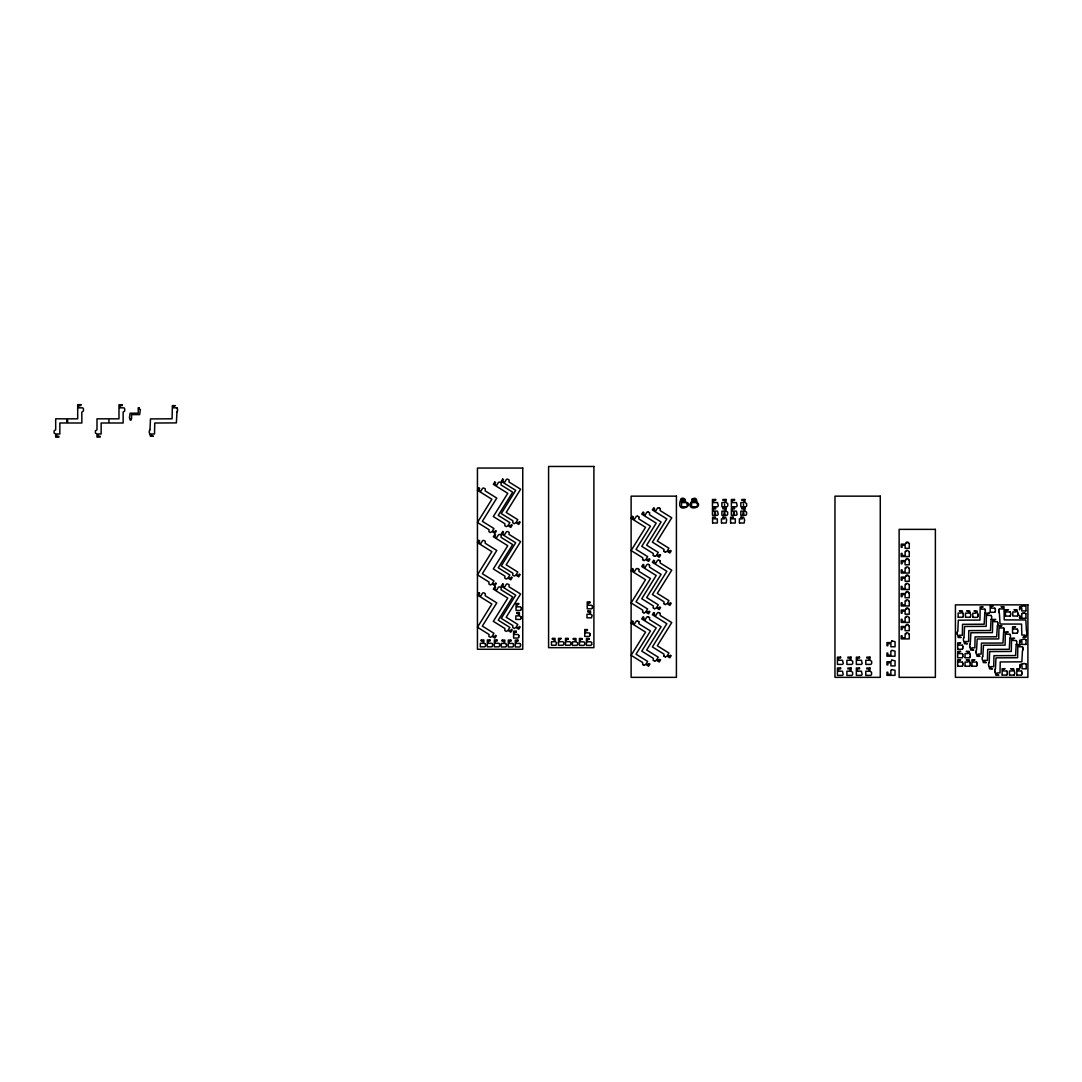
<?xml version="1.0" encoding="UTF-8"?>
<svg xmlns="http://www.w3.org/2000/svg" width="1082" height="1082" viewBox="0 0 1082 1082"><rect width="100%" height="100%" fill="white"/><g stroke="black" fill="none" stroke-linecap="round" stroke-linejoin="round"><path stroke-width="1.5" d="M1023.017 639.354L1022.03 639.665M1022.923 605.866L1021.935 606.191M1023.207 663.712L1022.219 664.023M632.47 516.182L631.117 518.346L645.548 527.326L631.117 550.549L642.722 557.771L642.64 559.597M633.268 516.682L633.173 516.831A1.515 1.515 0 0 1 632.618 517.737L634.417 519.346L636.324 516.263L637.433 516.182M638.948 517.128L638.853 518.954L650.471 526.177L636.027 549.399L647.645 556.621L646.225 558.894L648.47 559.8A1.515 1.515 0 0 1 649.038 558.894L649.132 558.731M643.1 511.975L641.761 514.153L656.192 523.12L641.761 546.356L653.366 553.565L653.271 555.404M643.912 512.476L643.817 512.638A1.515 1.515 0 0 1 643.249 513.544L645.048 515.154L646.968 512.07L648.077 511.989M649.579 512.922L649.498 514.762L661.102 521.984L646.671 545.206L658.275 552.429L656.869 554.701L659.114 555.593A1.515 1.515 0 0 1 659.668 554.687L659.763 554.539M653.744 507.783L652.392 509.947L666.837 518.927L652.392 542.15L664.01 549.372L663.915 551.198M654.556 508.283L654.461 508.432A1.515 1.515 0 0 1 653.893 509.338L655.692 510.947L657.613 507.877L658.708 507.783M660.223 508.729L660.128 510.569L671.746 517.778L657.301 541L668.919 548.222L667.513 550.495L669.744 551.401M632.47 568.564L631.117 570.728L645.548 579.709L631.117 602.931L642.722 610.153L642.64 611.993M633.268 569.064L633.173 569.213A1.515 1.515 0 0 1 632.618 570.119L634.417 571.729L636.324 568.659L637.433 568.564M644.155 560.544L645.751 559.651L648.578 561.409L649.93 559.245M638.948 569.511L638.853 571.35L650.471 578.559L636.027 601.781L647.645 609.004L646.225 611.276L648.47 612.182A1.515 1.515 0 0 1 649.038 611.276L649.132 611.127M643.1 564.358L641.761 566.535L656.192 575.516L641.761 598.738L653.366 605.961L653.271 607.786M643.912 564.872L643.817 565.02A1.515 1.515 0 0 1 643.249 565.927L645.048 567.536L646.968 564.452L648.077 564.371M654.786 556.351L656.395 555.458L659.222 557.216L660.575 555.039M649.579 565.318L649.498 567.144L661.102 574.366L646.671 597.589L658.275 604.811L656.869 607.083L659.114 607.976A1.515 1.515 0 0 1 659.668 607.083L659.763 606.921M653.744 560.165L652.392 562.329L666.837 571.31L652.392 594.532L664.01 601.754L663.915 603.594M654.556 560.665L654.461 560.814A1.515 1.515 0 0 1 653.893 561.72L655.692 563.33L657.613 560.26L658.708 560.165M665.43 552.145L667.039 551.252L669.866 553.01L671.219 550.846M660.223 561.112L660.128 562.951L671.746 570.16L657.301 593.396L668.919 600.605L667.513 602.877L669.744 603.783A1.515 1.515 0 0 1 670.313 602.877L670.407 602.728M670.407 550.332L670.313 550.495A1.515 1.515 0 0 0 669.744 551.401M632.47 620.96L631.117 623.137L645.548 632.104L631.117 655.327L642.722 662.549L642.64 664.389M633.268 621.46L633.173 621.623A1.515 1.515 0 0 1 632.618 622.515L634.417 624.138L636.324 621.054L637.433 620.973M644.155 612.926L645.751 612.033L648.578 613.792L649.93 611.628M638.948 621.907L638.853 623.746L650.471 630.968L636.027 654.191L647.645 661.4L646.225 663.672L648.47 664.578A1.515 1.515 0 0 1 649.038 663.672L649.132 663.523M643.1 616.767L641.761 618.931L656.192 627.912L641.761 651.134L653.366 658.356L653.271 660.182M643.912 617.267L643.817 617.416A1.515 1.515 0 0 1 643.249 618.322L645.048 619.932L646.968 616.848L648.077 616.767M654.786 608.733L656.395 607.841L659.222 609.599L660.575 607.421M649.579 617.714L649.498 619.54L661.102 626.762L646.671 649.984L658.275 657.207L656.869 659.479L659.114 660.385A1.515 1.515 0 0 1 659.668 659.479L659.763 659.317M653.744 612.561L652.392 614.738L666.837 623.705L652.392 646.928L664.01 654.15L663.915 655.99M654.556 613.061L654.461 613.223A1.515 1.515 0 0 1 653.893 614.116L655.692 615.739L657.613 612.655L658.708 612.574M665.43 604.527L667.039 603.634L669.866 605.393L671.219 603.229M660.223 613.508L660.128 615.347L671.746 622.569L657.301 645.792L668.919 653.014L667.513 655.286L669.744 656.179A1.515 1.515 0 0 1 670.313 655.273L670.407 655.124M644.155 665.322L645.751 664.429L648.578 666.187L649.93 664.023M654.786 661.129L656.395 660.236L659.222 661.995L660.575 659.817M665.43 656.923L667.039 656.044L669.866 657.788L671.219 655.624M1003.609 632.104L1002.987 643.033L981.442 643.114L981.171 654.096L978.142 654.096L978.142 655.678L980.008 656.314L977.005 656.314L976.559 654.096M1009.885 638.38L1009.303 649.295L987.677 649.403L987.447 660.372L984.417 660.372L984.417 661.954L986.284 662.59L983.281 662.59L982.835 660.372M1026.426 635.066L1025.993 637.284L1022.99 637.284L1024.843 636.649L1024.843 635.066L1021.827 635.066L1021.557 624.084L1000.038 624.03L999.389 613.075M989.178 662.482L989.692 651.567L1011.318 651.459L1011.548 638.272L1014.551 638.272L1012.698 638.907L1012.698 640.49L1016.16 640.49M995.454 668.757L995.967 657.842L1017.594 657.734L1017.824 644.547L1020.826 644.547L1018.973 645.183L1018.973 646.765L1022.436 646.765M149.979 429.825L150.493 418.91L172.106 418.802L172.349 405.642L175.352 405.642L173.485 406.277L173.485 407.833L176.961 407.833M997.333 625.829L996.684 636.784L975.058 636.879L974.896 647.82L971.866 647.82L971.866 649.403L973.732 650.039L970.73 650.039L970.284 647.82M984.782 613.278L984.174 624.206L962.547 624.314L962.344 635.269L959.315 635.269L959.315 636.852L961.181 637.487L958.179 637.487L957.8 635.269M991.058 619.553L990.449 630.481L968.782 630.603L968.62 641.545L965.59 641.545L965.59 643.127L967.457 643.763L964.454 643.763L964.008 641.545M957.8 631.104L958.327 620.189L979.94 620.081L980.17 606.894L983.173 606.894L981.32 607.529L981.32 609.112L984.782 609.112M177.407 408.969L177.11 407.982M177.407 410.849L177.11 411.836M176.961 411.999L176.393 422.886L154.753 423.021L154.523 433.99L151.494 433.99L151.494 435.546L153.36 436.181L150.357 436.181L149.979 433.99M149.465 430.974L149.762 429.973M149.465 432.854L149.762 433.841M712.7 523.025L717.339 523.025L717.339 518.86L713.849 518.86L713.849 517.778L715.554 517.182L712.592 517.182L712.592 522.904M721.545 523.025L726.184 523.025L726.658 520.009L725.589 517.182L722.614 517.182L724.331 517.778L724.331 518.86L721.437 518.86L721.437 522.904M730.675 523.025L735.314 523.025L735.314 518.86L731.824 518.86L731.824 517.778L733.528 517.182L730.566 517.182L730.566 522.904M739.52 523.025L744.159 523.025L744.632 520.009L743.564 517.182L740.588 517.182L742.306 517.778L742.306 518.86L739.398 518.86L739.398 522.904M905.999 543.259L905.107 544.151L901.211 544.151L901.211 547.303L902.077 547.303L902.077 545.233L905.107 545.233L905.107 548.317L909.272 548.317L909.272 543.259L908.38 543.259M907.92 550.427L906.256 550.495L906.148 551.333M905.999 551.495L905.107 551.495L905.107 555.472L902.077 555.472L902.077 553.402L901.211 553.402L901.211 556.554L909.272 556.554L909.272 551.495L908.38 551.495M905.999 559.719L905.107 560.625L901.211 560.625L901.211 563.776L902.077 563.776L902.077 561.707L905.107 561.707L905.107 564.79L909.272 564.79L909.272 559.719L908.38 559.719M907.92 566.9L906.283 566.954L906.148 567.807M905.999 567.955L905.107 567.955L905.107 571.945L902.077 571.945L902.077 569.876L901.211 569.876L901.211 573.027L909.272 573.027L909.272 567.955L908.38 567.955M905.999 576.192L905.107 577.098L901.211 577.098L901.211 580.25L902.077 580.25L902.077 578.18L905.107 578.18L905.107 581.264L909.272 581.264L909.272 576.192L908.38 576.192M907.92 583.374L906.256 583.441L906.148 584.28M905.999 584.429L905.107 584.429L905.107 588.419L902.077 588.419L902.077 586.349L901.211 586.349L901.211 589.501L909.272 589.501L909.272 584.429L908.38 584.429M905.999 592.665L905.107 593.572L901.211 593.572L901.211 596.723L902.077 596.723L902.077 594.654L905.107 594.654L905.107 597.724L909.272 597.724L909.272 592.665L908.38 592.665M907.92 599.847L906.256 599.915L906.148 600.753M905.999 600.902L905.107 600.902L905.107 604.879L902.077 604.879L902.077 602.809L901.211 602.809L901.211 605.961L909.272 605.961L909.272 600.902L908.38 600.902M589.771 601.93L587.215 601.93L587.215 608.814L591.732 608.814L592.381 607.935M589.771 602.877L588.108 602.877L588.108 605.257L591.732 605.257L592.381 606.15M518.616 603.526L516.06 603.526L516.06 610.424L520.577 610.424L521.24 609.531M1023.072 605.704L1024.654 605.704M521.24 607.746L520.577 606.853L516.953 606.853L516.953 604.473L518.616 604.473L518.738 603.648M994.791 608.125L991.328 608.125L991.328 606.542L993.195 605.906L990.192 605.906L990.192 612.169M999.389 608.909L1002.852 608.909L1002.852 607.327L1000.985 606.691L1003.988 606.691L1004.231 619.878L1025.844 620L1026.426 630.914M905.999 609.139L905.107 610.045L901.211 610.045L901.211 613.183L902.077 613.183L902.077 611.127L905.107 611.127L905.107 614.197L909.272 614.197L909.272 609.139L908.38 609.139M995.278 609.261L994.953 608.273M998.929 610.059L999.241 609.058M985.229 610.248L984.931 609.261M587.986 610.938L590.542 610.938L590.542 614.278L592.152 615.158L591.489 617.836L586.971 617.836L586.971 614.278L589.649 614.278L589.649 611.898L587.986 611.898M1025.831 610.938L1021.787 610.938L1021.787 607.922L1020.204 607.922L1019.569 609.788L1019.569 606.786L1021.787 606.339M995.278 611.141L994.953 612.128M998.929 611.925L999.241 612.926M1010.061 611.939L1006.585 611.939L1006.585 610.356L1008.451 609.721L1005.448 609.721L1005.448 615.983M1017.405 611.939L1016.958 609.721L1013.956 609.721L1015.822 610.356L1015.822 611.939L1012.806 611.939L1012.806 615.983L1017.405 616.104M985.229 612.128L984.931 613.129M990.314 612.29L994.791 612.29M516.831 612.547L519.387 612.547L519.387 615.874L520.997 616.767M962.75 613.075L962.304 610.857L959.301 610.857L961.168 611.492L961.168 613.075L958.138 613.075L958.138 617.119M970.094 613.129L969.648 610.911L966.645 610.911L968.512 611.56L968.512 613.129L965.482 613.129L965.482 617.173M977.438 613.196L976.992 610.978L973.989 610.978L975.856 611.614L975.856 613.196L972.826 613.196L972.826 617.24M1010.534 613.088L1010.209 612.087M1023.072 613.061L1024.654 613.061M516.831 613.494L518.494 613.494L518.494 615.874L515.83 615.874L515.83 619.431L520.347 619.431L520.997 618.552M1021.935 613.535L1022.923 613.21M1025.79 613.535L1024.803 613.21M1010.534 614.955L1010.209 615.956M1017.878 614.968L1017.553 615.956M991.058 615.388L987.596 615.388L987.596 613.805L989.448 613.169L986.446 613.169L986.216 626.356L964.589 626.464L964.008 637.379M963.223 616.091L962.899 617.092M1005.57 616.104L1010.061 616.104M970.568 616.158L970.243 617.146M977.912 616.213L977.587 617.2M991.504 616.524L991.207 615.536M907.92 616.307L906.364 616.321L906.148 617.213M958.26 617.24L962.75 617.24M905.999 617.376L905.107 617.376L905.107 621.352L902.077 621.352L902.077 619.283L901.211 619.283L901.211 622.434L909.272 622.434L909.272 617.376L908.38 617.376M965.604 617.295L970.094 617.295M972.948 617.362L977.438 617.362M1025.831 618.295L1019.569 618.295L1019.569 615.293L1020.204 617.159L1021.787 617.159L1021.787 613.683M991.504 618.404L991.207 619.404M997.333 621.663L993.871 621.663L993.871 620.081L995.724 619.445L992.721 619.445L992.451 632.645L970.865 632.74L970.284 643.655M997.78 622.799L997.482 621.812M997.78 624.679L997.482 625.68M905.999 625.599L905.107 626.505L901.211 626.505L901.211 629.656L902.077 629.656L902.077 627.587L905.107 627.587L905.107 630.671L909.272 630.671L909.272 625.599L908.38 625.599M1003.609 627.939L1000.147 627.939L1000.147 626.356L1002 625.721L998.997 625.721L998.727 638.921L977.181 639.002L976.559 649.93M1004.055 629.075L1003.758 628.087M1017.161 629.048L1013.699 629.048L1013.699 627.465L1015.565 626.83L1012.563 626.83L1012.563 633.092M587.296 629.548L584.74 629.548L584.74 636.446L589.257 636.446L589.92 635.553M1017.648 630.197L1017.31 629.21M587.296 630.508L585.633 630.508L585.633 632.875L589.257 632.875L589.92 633.768M1004.055 630.955L1003.758 631.956M516.155 631.158L513.598 631.158L513.598 638.042L518.116 638.042L518.765 637.149M516.155 632.104L514.491 632.104L514.491 634.485L518.116 634.485L518.765 635.377M1017.648 632.077L1017.31 633.065M1026.872 632.05L1026.575 631.063M957.286 632.253L957.584 631.266M907.92 632.781L906.256 632.848L906.148 633.687M1012.671 633.213L1017.161 633.213M905.999 633.836L905.107 633.836L905.107 637.825L902.077 637.825L902.077 635.756L901.211 635.756L901.211 638.907L909.272 638.907L909.272 633.836L908.38 633.836M1026.872 633.93L1026.575 634.918M957.286 634.133L957.584 635.12M1009.885 634.214L1006.422 634.214L1006.422 632.632L1008.275 631.996L1005.273 631.996L1005.11 645.156L983.484 645.251L982.835 656.206M1010.331 635.35L1010.033 634.363M1010.331 637.23L1010.033 638.231M552.483 638.353L555.039 638.353L555.039 641.68L556.635 642.573L555.986 645.251L551.468 645.251L551.468 641.68L554.146 641.68L554.146 639.3L552.483 639.3M561.044 638.353L558.488 638.353L558.488 645.251L563.005 645.251L563.654 644.358M568.05 638.353L565.494 638.353L565.494 645.251L570.011 645.251L570.674 644.358M573.419 638.475L575.976 638.475L575.976 641.815L577.585 642.694M581.981 638.475L579.425 638.475L579.425 645.372L583.942 645.372L584.591 644.48M589 638.475L586.444 638.475L586.444 645.372L590.961 645.372L591.611 644.48M963.562 638.529L963.859 637.541M568.05 639.3L566.386 639.3L566.386 641.68L570.011 641.68L570.674 642.573M1023.18 639.192L1024.749 639.192M573.419 639.435L575.083 639.435L575.083 641.815L572.405 641.815L572.405 645.372L576.922 645.372L577.585 644.48M581.981 639.435L580.317 639.435L580.317 641.815L583.942 641.815L584.591 642.694M589 639.435L587.323 639.435L587.323 641.815L590.961 641.815L591.611 642.694M1025.885 639.665L1024.897 639.34M481.328 639.949L483.884 639.949L483.884 643.276L485.493 644.169M489.889 639.949L487.333 639.949L487.333 646.847L491.85 646.847L492.513 645.954M496.909 639.949L494.352 639.949L494.352 646.847L498.87 646.847L499.519 645.954M502.264 640.084L504.821 640.084L504.821 643.411L506.43 644.304M510.826 640.084L508.27 640.084L508.27 646.968L512.787 646.968L513.45 646.089M517.845 640.084L515.289 640.084L515.289 646.968L519.806 646.968L520.456 646.089M963.562 640.409L963.859 641.396M481.328 640.896L482.991 640.896L482.991 643.276L480.313 643.276L480.313 646.847L484.844 646.847L485.493 645.954M489.889 640.896L488.225 640.896L488.225 643.276L491.85 643.276L492.513 644.169M496.909 640.896L495.245 640.896L495.245 643.276L498.87 643.276L499.519 644.169M502.264 641.031L503.942 641.031L503.942 643.411L501.264 643.411L501.264 646.968L505.781 646.968L506.43 646.089M510.826 641.031L509.162 641.031L509.162 643.411L512.787 643.411L513.45 644.304M517.845 641.031L516.182 641.031L516.182 643.411L519.806 643.411L520.456 644.304M1016.607 641.626L1016.309 640.639M563.654 642.573L563.005 641.68L559.38 641.68C557.906 638.461 560.895 640.165 561.152 638.475M1016.607 643.506L1016.309 644.507M1025.925 644.426L1021.881 644.426L1021.881 641.396L1020.299 641.396L1019.663 643.263L1019.663 640.26L1021.881 639.814M1016.16 644.656L1015.579 655.57L993.952 655.678L993.722 666.647L990.693 666.647L990.693 668.23L992.559 668.865L989.557 668.865L989.178 666.647M969.837 644.804L970.135 643.817M962.304 645.129L958.841 645.129L958.841 643.547L960.708 642.897L957.705 642.897L957.705 649.159M962.791 646.265L962.453 645.278M969.837 646.684L970.135 647.672M1022.882 647.902L1022.585 646.914M962.791 648.145L962.453 649.132M957.827 649.281L962.304 649.281M1022.882 649.782L1022.585 650.769M976.113 651.08L976.41 650.093M1022.436 650.931L1021.854 661.846L1000.228 661.954L999.998 672.923L996.968 672.923L996.968 674.505L998.835 675.141L995.832 675.141L995.454 672.923M976.113 652.96L976.41 653.947M962.304 653.582L958.841 653.582L958.841 652.013L960.708 651.364L957.705 651.364L957.705 657.626M969.661 653.582L969.215 651.364L966.212 651.364L968.079 652.013L968.079 653.582L965.049 653.582L965.049 657.626M962.791 654.732L962.453 653.744M962.791 656.612L962.453 657.599M970.135 656.612L969.81 657.599M982.388 657.356L982.686 656.355M957.827 657.748L962.304 657.748M965.171 657.748L969.661 657.748M982.388 659.236L982.686 660.223M962.304 662.049L958.841 662.049L958.841 660.48L960.708 659.831L957.705 659.831L957.705 666.093M969.661 662.049L969.215 659.831L966.212 659.831L968.079 660.48L968.079 662.049L965.049 662.049L965.049 666.093M976.532 662.049L973.07 662.049L973.07 660.48L974.923 659.831L971.92 659.831L971.92 666.093M962.791 663.198L962.453 662.211M977.005 663.198L976.681 662.211M988.664 663.631L988.962 662.63M1023.356 663.55L1024.924 663.55M1026.074 664.023L1025.087 663.699M962.791 665.078L962.453 666.066M970.135 665.078L969.81 666.066M977.005 665.078L976.681 666.066M988.664 665.511L988.962 666.498M957.827 666.214L962.304 666.214M965.171 666.214L969.661 666.214M972.042 666.214L976.532 666.214M1026.101 668.784L1022.057 668.784L1022.057 665.755L1020.488 665.755L1019.839 667.621L1019.839 664.619L1022.057 664.172M994.94 669.907L995.237 668.906M1006.72 670.948L1003.244 670.948L1003.244 669.366L1005.11 668.73L1002.108 668.73L1002.108 674.992M1014.064 670.948L1013.618 668.73L1010.615 668.73L1012.482 669.366L1012.482 670.948L1009.465 670.948L1009.465 674.992M1021.408 670.948L1017.946 670.948L1017.946 669.366L1019.812 668.73L1016.809 668.73L1016.809 674.992M994.94 671.787L995.237 672.774M1007.193 672.098L1006.869 671.097M1021.895 672.098L1021.557 671.097M1007.193 673.964L1006.869 674.965M1014.537 673.964L1014.213 674.965M1021.895 673.964L1021.557 674.965M1002.23 675.114L1006.72 675.114M1009.574 675.114L1014.064 675.114M1016.931 675.114L1021.408 675.114M1017.878 613.088L1017.553 612.087M963.21 614.211L962.899 613.223M970.554 614.278L970.243 613.291M977.898 614.333L977.587 613.345M970.121 654.732L969.81 653.744M970.121 663.198L969.81 662.211M1014.524 672.098L1014.213 671.097M658.87 507.742L660.182 508.567M648.24 511.948L649.552 512.76M637.596 516.141L638.907 516.966M663.956 551.374L665.268 552.185M653.312 555.566L654.624 556.378M658.87 560.138L660.182 560.949M642.681 559.773L643.993 560.584M648.24 564.331L649.552 565.142M637.596 568.537L638.907 569.348M663.956 603.756L665.268 604.567M653.312 607.949L654.624 608.774M658.87 612.534L660.182 613.345M642.681 612.155L643.993 612.967M648.24 616.726L649.552 617.552M637.596 620.933L638.907 621.744M663.956 656.152L665.268 656.963M653.312 660.345L654.624 661.17M642.681 664.551L643.993 665.362M1027.021 632.199L1027.021 633.782M1026.047 639.814L1026.047 644.304M1026.223 664.172L1026.223 668.662M1025.952 610.816L1025.952 606.339L1024.803 605.866M1025.952 613.683L1025.952 618.174M1023.031 648.064L1023.031 649.633M1022.044 672.247L1022.044 673.816M1018.04 613.237L1018.04 614.806M1017.797 630.346L1017.797 631.915M1016.755 641.788L1016.755 643.357M1014.686 672.247L1014.686 673.816M1010.696 613.237L1010.696 614.806M1010.48 635.513L1010.48 637.082M1007.342 672.247L1007.342 673.816M1004.204 629.237L1004.204 630.806M998.781 610.207L998.781 611.776M997.942 622.962L997.942 624.53M995.426 609.409L995.426 610.992M994.791 670.056L994.791 671.624M991.667 616.686L991.667 618.255M988.515 663.78L988.515 665.349M985.391 610.41L985.391 611.979M982.24 657.504L982.24 659.073M978.06 614.481L978.06 616.064M977.168 663.347L977.168 664.916M975.964 651.229L975.964 652.798M970.716 614.427L970.716 616.01M970.284 654.88L970.284 656.463M970.284 663.347L970.284 664.916M969.688 644.953L969.688 646.522M963.372 614.373L963.372 615.942M963.413 638.678L963.413 640.26M962.939 646.414L962.939 647.996M962.939 654.88L962.939 656.463M962.939 663.347L962.939 664.916M957.137 632.402L957.137 633.984M908.231 543.096C908.894 541.636 905.472 541.649 906.148 543.096M908.231 559.57C908.894 558.096 905.472 558.109 906.148 559.57M908.231 576.043C908.866 574.556 905.512 574.583 906.148 576.043M908.231 592.517C908.907 591.043 905.499 591.029 906.148 592.517M908.231 608.99C908.839 607.475 905.472 607.529 906.148 608.99M908.231 625.45C908.894 623.976 905.485 624.003 906.148 625.45M743.794 512.489L743.794 514.275M743.483 504.131L743.483 505.686M742.955 512.489L742.955 514.275M734.34 512.462L734.34 514.248M733.501 512.462L733.501 514.248M724.886 512.489L724.886 514.275M724.575 504.131L724.575 505.686M724.047 512.489L724.047 514.275M715.432 512.462L715.432 514.248M714.593 512.462L714.593 514.248M592.503 606.258L592.503 607.813M591.732 642.816L591.732 644.372M589.893 602.038L589.893 602.755M590.028 633.89L590.028 635.432M589.108 638.596L589.108 639.313M587.864 611.06L587.864 611.776M587.418 629.67L587.418 630.387M584.713 642.816L584.713 644.372M582.102 638.596L582.102 639.313M577.693 642.816L577.693 644.372M573.298 638.596L573.298 639.313M570.796 642.694L570.796 644.236M568.172 638.475L568.172 639.178M563.776 642.694L563.776 644.236M552.361 638.475L552.361 639.178M521.348 607.868L521.348 609.409M521.118 616.875L521.118 618.431M520.577 644.412L520.577 645.968M518.887 635.486L518.887 637.041M517.967 640.192L517.967 640.909M516.723 612.655L516.723 613.372M516.276 631.266L516.276 631.983M513.571 644.412L513.571 645.968M510.947 640.192L510.947 640.909M506.552 644.412L506.552 645.968M502.156 640.192L502.156 640.909M499.641 644.29L499.641 645.832M497.03 640.071L497.03 640.787M492.621 644.29L492.621 645.832M490.011 640.071L490.011 640.787M485.615 644.29L485.615 645.832M481.206 640.071L481.206 640.787M177.556 409.118L177.556 410.7M149.316 431.123L149.316 432.692M108.93 420.046L108.93 422.007M67.639 420.046L67.639 422.007M66.841 420.046L66.841 422.007M680.767 499.424C674.424 516.533 699.053 503.022 683.283 501.832L683.283 501.142C688.936 501.074 682.039 495.881 680.767 499.37M690.83 502.535C686.502 511.286 702.61 507.918 697.592 502.86C696.037 501.737 697.795 496.53 692.588 498.721C691.263 498.504 691.452 502.359 693.968 501.142L690.843 502.427M891.866 641.004L890.892 642.6L886.969 642.6L886.969 645.738L887.876 645.738L887.876 643.668L890.892 643.668L890.892 646.752L895.057 646.752L895.057 641.694L891.866 640.963M891.825 650.458L890.865 651.148L890.865 655.124L887.835 655.124L887.835 653.055L886.929 653.055L886.929 656.206L895.017 656.206L895.017 651.148L891.838 650.377M891.866 660.155L890.892 661.738L886.969 661.738L886.969 664.889L887.876 664.889L887.876 662.82L890.892 662.82L890.892 665.903L895.057 665.903L895.057 660.845L891.866 660.128M891.825 669.609L890.865 670.299L890.865 674.275L887.835 674.275L887.835 672.206L886.929 672.206L886.929 675.357L895.017 675.357L895.017 670.299L891.825 669.582M478.853 487.996L477.446 490.268L491.877 499.248L477.446 522.471L489.05 529.693L488.902 531.627L490.417 532.56L492.08 531.573L494.907 533.331L496.327 531.059L495.515 530.559L494.569 532.073L492.553 530.816L493.96 528.543L482.356 521.321L496.787 498.099L485.182 490.876L485.331 488.942L483.816 488.009L482.653 488.185L480.746 491.269L478.717 490.011L479.664 488.496L478.853 487.996M494.745 482.072L493.324 484.344L507.769 493.324L493.324 516.547L504.942 523.769L504.78 525.703L506.295 526.65L507.972 525.649L510.799 527.407L512.205 525.135L511.394 524.635L510.461 526.15L508.432 524.892L509.852 522.62L498.234 515.397L512.679 492.175L501.061 484.966L501.223 483.032L499.708 482.085L498.545 482.274L496.624 485.345L494.609 484.1L495.542 482.586L494.745 482.072M502.684 479.123L501.264 481.395L515.708 490.362L501.264 513.585L512.882 520.807L512.733 522.741L514.248 523.688L515.911 522.687L518.738 524.445L520.144 522.173L519.346 521.673L518.4 523.188L516.385 521.93L517.791 519.658L506.187 512.449L520.618 489.226L509.013 482.004L509.162 480.07L507.647 479.123L506.484 479.312L504.564 482.396L502.548 481.138L503.495 479.624L502.684 479.123M478.853 540.378L477.446 542.65L491.877 551.631L477.446 574.853L489.05 582.075L488.902 584.01L490.417 584.943L492.08 583.955L494.907 585.714L496.327 583.441L495.515 582.941L494.569 584.456L492.553 583.198L493.96 580.926L482.356 573.703L496.787 550.481L485.182 543.259L485.331 541.325L483.816 540.391L482.653 540.567L480.746 543.651L478.717 542.393L479.664 540.878L478.853 540.378M494.745 534.467L493.324 536.74L507.769 545.707L493.324 568.929L504.942 576.151L504.78 578.086L506.295 579.032L507.972 578.031L510.799 579.79L512.205 577.518L511.394 577.017L510.461 578.532L508.432 577.274L509.852 575.002L498.234 567.793L512.679 544.571L501.061 537.348L501.223 535.414L499.708 534.467L498.545 534.657L496.624 537.74L494.609 536.483L495.542 534.968L494.745 534.467M502.684 531.505L501.264 533.778L515.708 542.758L501.264 565.981L512.882 573.19L512.733 575.124L514.248 576.07L515.911 575.083L518.738 576.841L520.144 574.569L519.346 574.055L518.4 575.57L516.385 574.326L517.791 572.053L506.187 564.831L520.618 541.609L509.013 534.386L509.162 532.452L507.647 531.505L506.484 531.695L504.564 534.779L502.548 533.521L503.495 532.006L502.684 531.505M478.853 592.774L477.446 595.046L491.877 604.027L477.446 627.249L489.05 634.471L488.902 636.405L490.417 637.352L492.08 636.351L494.907 638.11L496.327 635.837L495.515 635.337L494.569 636.852L492.553 635.594L493.96 633.322L482.356 626.099L496.787 602.877L485.182 595.668L485.331 593.734L483.816 592.787L482.653 592.977L480.746 596.047L478.717 594.802L479.664 593.288L478.853 592.774M494.745 586.863L493.324 589.135L507.769 598.116L493.324 621.338L504.942 628.547L504.78 630.481L506.295 631.428L507.972 630.441L510.799 632.199L512.205 629.927L511.394 629.413L510.461 630.928L508.432 629.683L509.852 627.411L498.234 620.189L512.679 596.966L501.061 589.744L501.223 587.81L499.708 586.863L498.545 587.053L496.624 590.136L494.609 588.879L495.542 587.364L494.745 586.863M502.684 583.901L501.264 586.173L515.708 595.154L501.264 618.377L512.882 625.599L512.733 627.533L514.248 628.466L515.911 627.479L518.738 629.237L520.144 626.965L519.346 626.464L518.4 627.979L516.385 626.721L517.791 624.449L506.187 617.227L520.618 594.004L509.013 586.782L509.162 584.848L507.647 583.915L506.484 584.091L504.564 587.174L502.548 585.917L503.495 584.402L502.684 583.901M80.839 404.654L77.688 404.654L77.688 418.829L55.682 418.829L55.682 429.825L54.1 430.785L54.1 433.03L55.682 433.99L55.682 437.169L58.834 437.169L58.834 436.262L56.764 436.262L56.764 433.99L59.848 433.99L59.848 422.994L81.84 422.994L81.84 411.999L83.436 411.025L83.436 408.793L82.746 407.833L78.77 407.833L78.77 405.561L80.839 405.561L80.839 404.654M122.131 404.722L118.979 404.722L118.979 418.829L96.988 418.829L96.988 429.825L95.419 430.785L95.419 433.03L96.988 433.99L96.988 437.101L100.139 437.101L100.139 436.195L98.07 436.195L98.07 433.99L101.14 433.99L101.14 422.994L123.145 422.994L123.145 411.999L124.701 411.025L124.701 408.793L124.038 407.833L120.061 407.833L120.061 405.615L122.131 405.615L122.131 404.722M139.308 407.765L138.239 407.765L138.239 413.189L130.151 413.189L129.434 417.571L130.151 420.032L131.22 420.032L130.516 418.653L131.585 418.653L131.585 414.609L139.659 414.609L140.376 409.483L138.591 409.145L139.308 407.765M593.896 466.464L548.588 466.464L548.588 647.658L593.896 647.658L593.896 466.464M522.741 468.06L477.446 468.06L477.446 649.268L522.741 649.268L522.741 468.06M676.412 496.151L631.117 496.151L631.117 677.346L676.412 677.346L676.412 496.151M880.275 496.151L834.966 496.151L834.966 677.346L880.275 677.346L880.275 496.151M684.676 499.478L681.525 499.478L681.525 506.755L686.583 506.755L687.368 505.74L686.583 502.589L682.526 502.589L682.526 500.384L684.676 500.384L684.676 499.478M695.74 499.478L692.588 499.478L692.588 500.384L694.725 500.384L694.725 502.589L691.574 502.589L691.574 506.755L696.646 506.755L697.43 505.74L697.43 503.603L695.74 502.589L695.74 499.478M715.608 499.478L712.456 499.478L712.456 506.755L717.528 506.755L718.313 505.794L717.528 502.589L713.538 502.589L713.538 500.384L715.608 500.384L715.608 499.478M726.076 499.478L722.925 499.478L722.925 500.384L724.994 500.384L724.994 502.589L721.91 502.589L721.91 506.755L726.982 506.755L727.767 505.794L727.767 503.549L726.076 502.589L726.076 499.478M734.516 499.478L731.364 499.478L731.364 506.755L736.436 506.755L737.221 505.794L736.436 502.589L732.446 502.589L732.446 500.384L734.516 500.384L734.516 499.478M744.984 499.478L741.833 499.478L741.833 500.384L743.902 500.384L743.902 502.589L740.818 502.589L740.818 506.755L745.89 506.755L746.675 505.794L746.675 503.549L744.984 502.589L744.984 499.478M715.608 507.945L712.456 507.945L712.456 515.275L717.528 515.275L718.205 514.315L717.528 511.11L713.538 511.11L713.538 508.851L715.608 508.851L715.608 507.945M734.516 507.945L731.364 507.945L731.364 515.275L736.436 515.275L737.113 514.315L736.436 511.11L732.446 511.11L732.446 508.851L734.516 508.851L734.516 507.945M726.076 507.972L722.925 507.972L722.925 508.878L724.994 508.878L724.994 511.15L721.91 511.15L721.91 515.316L726.982 515.316L727.659 514.356L727.659 512.111L726.076 511.15L726.076 507.972M744.984 507.972L741.833 507.972L741.833 508.878L743.902 508.878L743.902 511.15L740.818 511.15L740.818 515.316L745.89 515.316L746.566 514.356L746.566 512.111L744.984 511.15L744.984 507.972M935.375 529.368L899.128 529.368L899.128 677.346L935.375 677.346L935.375 529.368M1027.9 604.865L955.42 604.865L955.42 677.346L1027.9 677.346L1027.9 604.865M840.592 657.139L837.441 657.139L837.441 664.416L842.499 664.416L843.284 663.455L842.499 660.263L838.523 660.263L838.523 658.045L840.592 658.045L840.592 657.139M851.061 657.139L847.909 657.139L847.909 658.045L849.979 658.045L849.979 660.263L846.895 660.263L846.895 664.416L851.953 664.416L852.751 663.455L852.751 661.224L851.061 660.263L851.061 657.139M859.5 657.139L856.349 657.139L856.349 664.416L861.421 664.416L862.205 663.455L861.421 660.263L857.431 660.263L857.431 658.045L859.5 658.045L859.5 657.139M869.969 657.139L866.817 657.139L866.817 658.045L868.887 658.045L868.887 660.263L865.803 660.263L865.803 664.416L870.875 664.416L871.659 663.455L871.659 661.224L869.969 660.263L869.969 657.139M840.592 667.973L837.441 667.973L837.441 675.357L842.499 675.357L843.189 674.397L842.499 671.192L838.523 671.192L838.523 668.879L840.592 668.879L840.592 667.973M859.5 667.973L856.349 667.973L856.349 675.357L861.421 675.357L862.097 674.397L861.421 671.192L857.431 671.192L857.431 668.879L859.5 668.879L859.5 667.973M851.061 668.013L847.909 668.013L847.909 668.919L849.979 668.919L849.979 671.232L846.895 671.232L846.895 675.398L851.953 675.398L852.643 674.438L852.643 672.192L851.061 671.232L851.061 668.013M869.969 668.013L866.817 668.013L866.817 668.919L868.887 668.919L868.887 671.232L865.803 671.232L865.803 675.398L870.875 675.398L871.551 674.438L871.551 672.192L869.969 671.232L869.969 668.013"/></g></svg>
